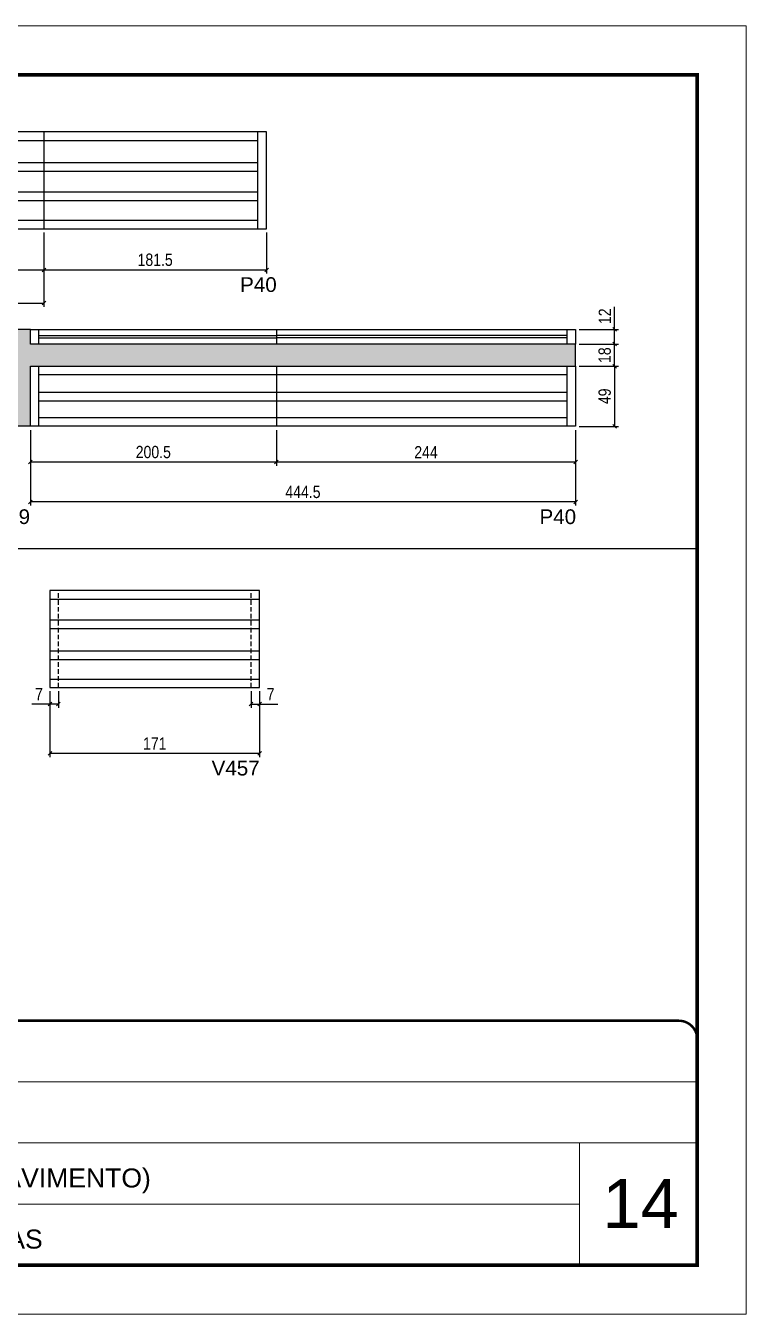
# Model space of a CAD drawing. Extents: x 3309 to 9563, y -2522 to 14608.
# Drawn here: x 5806 to 6393, y 10112 to 11162 of the extents above; entities that cross this region are included whole.
import ezdxf

# ---------------------------------------------------------------- set-up
doc = ezdxf.new("R2010")
doc.units = 0
for name, pattern in [('CONTINUO', [0]), ('DASHED', [0.75, 0.5, -0.25]), ('HIDDEN', [0.375, 0.25, -0.125])]:
    doc.linetypes.add(name, pattern=pattern)
for name, color, linetype in [('5', 5, 'Continuous'), ('COTA', 241, 'Continuous'), ('Painéis', 200, 'Continuous'), ('SARR_2.2x7', 40, 'Continuous'), ('SARR_EDITAR', 141, 'Continuous')]:
    doc.layers.add(name, color=color, linetype=linetype)
for name, color, linetype, lineweight in [('CARIMBO', 255, 'Continuous', 9), ('Folhas', 255, 'Continuous', 9), ('SARRAFO DE PRESSAO', 251, 'DASHED', 9)]:
    doc.layers.add(name, color=color, linetype=linetype, lineweight=lineweight)
doc.styles.add('ARIAL', font='arial.ttf')
doc.styles.add('COTA TECNICA', font='techl___.ttf', dxfattribs={"height": 10})
doc.styles.get("Standard").update_dxf_attribs({"font": 'arial.ttf'})
doc.dimstyles.new('PAINEL', dxfattribs={"dimtxt": 10, "dimasz": 3, "dimexe": 3, "dimexo": 3, "dimgap": 3, "dimtad": 1, "dimdec": 1, "dimzin": 12, "dimdsep": 46, "dimtxsty": 'COTA TECNICA', "dimblk1": 'OBLIQUE', "dimblk2": 'OBLIQUE', "dimsah": 1, "dimcen": 0.9, "dimclrd": 4, "dimclre": 4, "dimclrt": 240, "dimadec": 1, "dimazin": 3, "dimtfac": 1, "dimtdec": 1, "dimtmove": 0, "dimatfit": 3, "dimfxl": 1, "dimtolj": 1, "dimtzin": 12, "dimarcsym": 0})

# ---------------------------------------------------------------- blocks, each defined once
blk = doc.blocks.new('9999999999')
at = {"color": 30, "linetype": 'CONTINUO'}
for p, q in [((98564.6, 34379.6), (99584, 34379.6)), ((98564.6, 34329.8), (99488, 34329.8)), ((99584, 34329.8), (99488, 34329.8)), ((99488, 34329.8), (99488, 34230.2)), ((98564.6, 34280), (99488, 34280))]:
    blk.add_line(p, q, dxfattribs=at)
at = {"color": 30, "linetype": 'CONTINUO', "const_width": 2}
blk.add_lwpolyline([(99584, 34230.2), (99584, 34414.4, 0.414214), (99569, 34429.4), (98229, 34429.4, 0.414214), (98214, 34414.4), (98214, 34245.2, 0.414214), (98229, 34230.2), (99584, 34230.2)], format="xyb", dxfattribs=at)
at = {"layer": 'Folhas'}
blk.add_lwpolyline([(98139, 34190.2), (99624, 34190.2), (99624, 35240.2), (98139, 35240.2)], close=True, dxfattribs=at)
at = {"layer": 'Folhas', "color": 30, "const_width": 3}
blk.add_lwpolyline([(98214, 34230.2), (99584, 34230.2), (99584, 35200.2), (98214, 35200.2)], close=True, dxfattribs=at)
at = {"color": 7, "linetype": 'Continuous', "ltscale": 5, "style": 'ARIAL'}
for s, p in [('TIPO (7° AO 21° PAVIMENTO)', (98837.7, 34293.5)), ('LATERAIS DE VIGAS', (98837.7, 34243.7))]:
    blk.add_text(s, height=15.483, dxfattribs=at).set_placement(p)
blk = doc.blocks.new('_Oblique')
at = {"color": 0, "linetype": 'ByBlock', "lineweight": -2}
blk.add_line((-0.5, -0.5), (0.5, 0.5), dxfattribs=at)
blk = doc.blocks.new('*D1595')
at = {"layer": 'COTA', "color": 4, "lineweight": -2, "transparency": 16777216}
for p, q in [((5809.3, 10832.7), (5809.3, 10771.1)), ((6253.8, 10832.7), (6253.8, 10771.1)), ((6253.8, 10774.1), (5809.3, 10774.1))]:
    blk.add_line(p, q, dxfattribs=at)
at = {"layer": 'Defpoints', "color": 0, "transparency": 16777216}
for p in [(5809.3, 10835.7), (6253.8, 10835.7), (5809.3, 10774.1)]:
    blk.add_point(p, dxfattribs=at)
at = {"layer": 'COTA', "color": 4, "lineweight": -2, "transparency": 16777216, "xscale": 3, "yscale": 3, "zscale": 3, "rotation": 180}
blk.add_blockref('_Oblique', (5809.3, 10774.1), dxfattribs=at)
at = {"layer": 'COTA', "color": 4, "lineweight": -2, "transparency": 16777216, "xscale": 3, "yscale": 3, "zscale": 3}
blk.add_blockref('_Oblique', (6253.8, 10774.1), dxfattribs=at)
at = {"layer": 'COTA', "color": 240, "transparency": 16777216, "insert": (6031.5, 10782.2), "char_height": 10, "attachment_point": 5, "style": 'COTA TECNICA'}
blk.add_mtext('\\A1;444.5', dxfattribs=at)
blk = doc.blocks.new('*D1596')
at = {"layer": 'COTA', "color": 4, "lineweight": -2, "transparency": 16777216}
for p, q in [((6009.8, 10832.7), (6009.8, 10803.6)), ((6253.8, 10832.7), (6253.8, 10803.6)), ((6253.8, 10806.6), (6009.8, 10806.6))]:
    blk.add_line(p, q, dxfattribs=at)
at = {"layer": 'Defpoints', "color": 0, "transparency": 16777216}
for p in [(6009.8, 10835.7), (6253.8, 10835.7), (6009.8, 10806.6)]:
    blk.add_point(p, dxfattribs=at)
at = {"layer": 'COTA', "color": 4, "lineweight": -2, "transparency": 16777216, "xscale": 3, "yscale": 3, "zscale": 3, "rotation": 180}
blk.add_blockref('_Oblique', (6009.8, 10806.6), dxfattribs=at)
at = {"layer": 'COTA', "color": 4, "lineweight": -2, "transparency": 16777216, "xscale": 3, "yscale": 3, "zscale": 3}
blk.add_blockref('_Oblique', (6253.8, 10806.6), dxfattribs=at)
at = {"layer": 'COTA', "color": 240, "transparency": 16777216, "insert": (6131.8, 10814.6), "char_height": 10, "attachment_point": 5, "style": 'COTA TECNICA'}
blk.add_mtext('\\A1;244', dxfattribs=at)
blk = doc.blocks.new('*D1597')
at = {"layer": 'COTA', "color": 4, "lineweight": -2, "transparency": 16777216}
for p, q in [((5809.3, 10832.7), (5809.3, 10803.6)), ((6009.8, 10832.7), (6009.8, 10803.6)), ((6009.8, 10806.6), (5809.3, 10806.6))]:
    blk.add_line(p, q, dxfattribs=at)
at = {"layer": 'Defpoints', "color": 0, "transparency": 16777216}
for p in [(5809.3, 10835.7), (6009.8, 10835.7), (5809.3, 10806.6)]:
    blk.add_point(p, dxfattribs=at)
at = {"layer": 'COTA', "color": 4, "lineweight": -2, "transparency": 16777216, "xscale": 3, "yscale": 3, "zscale": 3, "rotation": 180}
blk.add_blockref('_Oblique', (5809.3, 10806.6), dxfattribs=at)
at = {"layer": 'COTA', "color": 4, "lineweight": -2, "transparency": 16777216, "xscale": 3, "yscale": 3, "zscale": 3}
blk.add_blockref('_Oblique', (6009.8, 10806.6), dxfattribs=at)
at = {"layer": 'COTA', "color": 240, "transparency": 16777216, "insert": (5909.5, 10814.7), "char_height": 10, "attachment_point": 5, "style": 'COTA TECNICA'}
blk.add_mtext('\\A1;200.5', dxfattribs=at)
blk = doc.blocks.new('*D1600')
at = {"layer": 'COTA', "color": 4, "lineweight": -2, "transparency": 16777216}
for p, q in [((6256.8, 10884.7), (6288.6, 10884.7)), ((6285.6, 10884.7), (6285.6, 10835.7)), ((6256.8, 10835.7), (6288.6, 10835.7))]:
    blk.add_line(p, q, dxfattribs=at)
at = {"layer": 'Defpoints', "color": 0, "transparency": 16777216}
for p in [(6253.8, 10884.7), (6253.8, 10835.7), (6285.6, 10835.7)]:
    blk.add_point(p, dxfattribs=at)
at = {"layer": 'COTA', "color": 4, "lineweight": -2, "transparency": 16777216, "xscale": 3, "yscale": 3, "zscale": 3}
for p, rotation in [((6285.6, 10884.7), 90), ((6285.6, 10835.7), 270)]:
    blk.add_blockref('_Oblique', p, dxfattribs=dict(at, rotation=rotation))
at = {"layer": 'COTA', "color": 240, "transparency": 16777216, "insert": (6277.5, 10860.2), "char_height": 10, "attachment_point": 5, "rotation": 90, "style": 'COTA TECNICA'}
blk.add_mtext('\\A1;49', dxfattribs=at)
blk = doc.blocks.new('*D1601')
at = {"layer": 'COTA', "color": 4, "lineweight": -2, "transparency": 16777216}
for p, q in [((6256.8, 10902.7), (6288.6, 10902.7)), ((6285.6, 10884.7), (6285.6, 10902.7)), ((6256.8, 10884.7), (6288.6, 10884.7))]:
    blk.add_line(p, q, dxfattribs=at)
at = {"layer": 'Defpoints', "color": 0, "transparency": 16777216}
for p in [(6253.8, 10902.7), (6285.6, 10902.7), (6253.8, 10884.7)]:
    blk.add_point(p, dxfattribs=at)
at = {"layer": 'COTA', "color": 4, "lineweight": -2, "transparency": 16777216, "xscale": 3, "yscale": 3, "zscale": 3}
for p, rotation in [((6285.6, 10902.7), 90), ((6285.6, 10884.7), 270)]:
    blk.add_blockref('_Oblique', p, dxfattribs=dict(at, rotation=rotation))
at = {"layer": 'COTA', "color": 240, "transparency": 16777216, "insert": (6277.5, 10893.7), "char_height": 10, "attachment_point": 5, "rotation": 90, "style": 'COTA TECNICA'}
blk.add_mtext('\\A1;18', dxfattribs=at)
blk = doc.blocks.new('*D1602')
at = {"layer": 'COTA', "color": 4, "lineweight": -2, "transparency": 16777216}
for p, q in [((6285.6, 10914.7), (6285.6, 10933.1)), ((6256.8, 10914.7), (6288.6, 10914.7)), ((6285.6, 10902.7), (6285.6, 10914.7)), ((6256.8, 10902.7), (6288.6, 10902.7))]:
    blk.add_line(p, q, dxfattribs=at)
at = {"layer": 'Defpoints', "color": 0, "transparency": 16777216}
for p in [(6253.8, 10914.7), (6285.6, 10914.7), (6253.8, 10902.7)]:
    blk.add_point(p, dxfattribs=at)
at = {"layer": 'COTA', "color": 4, "lineweight": -2, "transparency": 16777216, "xscale": 3, "yscale": 3, "zscale": 3}
for p, rotation in [((6285.6, 10914.7), 90), ((6285.6, 10902.7), 270)]:
    blk.add_blockref('_Oblique', p, dxfattribs=dict(at, rotation=rotation))
at = {"layer": 'COTA', "color": 240, "transparency": 16777216, "insert": (6277.6, 10925.4), "char_height": 10, "attachment_point": 5, "rotation": 90, "style": 'COTA TECNICA'}
blk.add_mtext('\\A1;12', dxfattribs=at)
blk = doc.blocks.new('*D1605')
at = {"layer": 'COTA', "color": 4, "lineweight": -2, "transparency": 16777216}
for p, q in [((5576.3, 10993.6), (5576.3, 10960.2)), ((5820.3, 10993.6), (5820.3, 10960.2)), ((5576.3, 10963.2), (5820.3, 10963.2))]:
    blk.add_line(p, q, dxfattribs=at)
at = {"layer": 'Defpoints', "color": 0, "transparency": 16777216}
for p in [(5576.3, 10996.6), (5820.3, 10996.6), (5820.3, 10963.2)]:
    blk.add_point(p, dxfattribs=at)
at = {"layer": 'COTA', "color": 4, "lineweight": -2, "transparency": 16777216, "xscale": 3, "yscale": 3, "zscale": 3, "rotation": 180}
blk.add_blockref('_Oblique', (5576.3, 10963.2), dxfattribs=at)
at = {"layer": 'COTA', "color": 4, "lineweight": -2, "transparency": 16777216, "xscale": 3, "yscale": 3, "zscale": 3}
blk.add_blockref('_Oblique', (5820.3, 10963.2), dxfattribs=at)
at = {"layer": 'COTA', "color": 240, "transparency": 16777216, "insert": (5698.3, 10971.3), "char_height": 10, "attachment_point": 5, "style": 'COTA TECNICA'}
blk.add_mtext('\\A1;244', dxfattribs=at)
blk = doc.blocks.new('*D1611')
at = {"layer": 'COTA', "color": 4, "lineweight": -2, "transparency": 16777216}
for p, q in [((5820.3, 10993.6), (5820.3, 10960.2)), ((6001.8, 10993.6), (6001.8, 10960.2)), ((5820.3, 10963.2), (6001.8, 10963.2))]:
    blk.add_line(p, q, dxfattribs=at)
at = {"layer": 'Defpoints', "color": 0, "transparency": 16777216}
for p in [(5820.3, 10996.6), (6001.8, 10996.6), (6001.8, 10963.2)]:
    blk.add_point(p, dxfattribs=at)
at = {"layer": 'COTA', "color": 4, "lineweight": -2, "transparency": 16777216, "xscale": 3, "yscale": 3, "zscale": 3, "rotation": 180}
blk.add_blockref('_Oblique', (5820.3, 10963.2), dxfattribs=at)
at = {"layer": 'COTA', "color": 4, "lineweight": -2, "transparency": 16777216, "xscale": 3, "yscale": 3, "zscale": 3}
blk.add_blockref('_Oblique', (6001.8, 10963.2), dxfattribs=at)
at = {"layer": 'COTA', "color": 240, "transparency": 16777216, "insert": (5911, 10971.4), "char_height": 10, "attachment_point": 5, "style": 'COTA TECNICA'}
blk.add_mtext('\\A1;181.5', dxfattribs=at)
blk = doc.blocks.new('*D1612')
at = {"layer": 'COTA', "color": 4, "lineweight": -2, "transparency": 16777216}
for p, q in [((5576.3, 10993.6), (5576.3, 10933.2)), ((5820.3, 10993.6), (5820.3, 10933.2)), ((5576.3, 10936.2), (5820.3, 10936.2))]:
    blk.add_line(p, q, dxfattribs=at)
at = {"layer": 'Defpoints', "color": 0, "transparency": 16777216}
for p in [(5576.3, 10996.6), (5820.3, 10996.6), (5820.3, 10936.2)]:
    blk.add_point(p, dxfattribs=at)
at = {"layer": 'COTA', "color": 4, "lineweight": -2, "transparency": 16777216, "xscale": 3, "yscale": 3, "zscale": 3, "rotation": 180}
blk.add_blockref('_Oblique', (5576.3, 10936.2), dxfattribs=at)
at = {"layer": 'COTA', "color": 4, "lineweight": -2, "transparency": 16777216, "xscale": 3, "yscale": 3, "zscale": 3}
blk.add_blockref('_Oblique', (5820.3, 10936.2), dxfattribs=at)
at = {"layer": 'COTA', "color": 240, "transparency": 16777216, "insert": (5698.3, 10945.4), "char_height": 10, "attachment_point": 5, "style": 'COTA TECNICA'}
blk.add_mtext('\\A1;(2x)', dxfattribs=at)
blk = doc.blocks.new('*D1625')
at = {"layer": 'COTA', "color": 4, "lineweight": -2, "transparency": 16777216}
for p, q in [((5825.2, 10619.8), (5825.2, 10566.2)), ((5996.2, 10619.8), (5996.2, 10566.2)), ((5996.2, 10569.2), (5825.2, 10569.2))]:
    blk.add_line(p, q, dxfattribs=at)
at = {"layer": 'Defpoints', "color": 0, "transparency": 16777216}
for p in [(5825.2, 10622.8), (5996.2, 10622.8), (5825.2, 10569.2)]:
    blk.add_point(p, dxfattribs=at)
at = {"layer": 'COTA', "color": 4, "lineweight": -2, "transparency": 16777216, "xscale": 3, "yscale": 3, "zscale": 3, "rotation": 180}
blk.add_blockref('_Oblique', (5825.2, 10569.2), dxfattribs=at)
at = {"layer": 'COTA', "color": 4, "lineweight": -2, "transparency": 16777216, "xscale": 3, "yscale": 3, "zscale": 3}
blk.add_blockref('_Oblique', (5996.2, 10569.2), dxfattribs=at)
at = {"layer": 'COTA', "color": 240, "transparency": 16777216, "insert": (5910.7, 10577.2), "char_height": 10, "attachment_point": 5, "style": 'COTA TECNICA'}
blk.add_mtext('\\A1;171', dxfattribs=at)
blk = doc.blocks.new('*D1626')
at = {"layer": 'COTA', "color": 4, "lineweight": -2, "transparency": 16777216}
for p, q in [((5989.2, 10619.8), (5989.2, 10606.4)), ((5996.2, 10619.8), (5996.2, 10606.4)), ((5989.2, 10609.4), (5996.2, 10609.4)), ((5996.2, 10609.4), (6010.9, 10609.4))]:
    blk.add_line(p, q, dxfattribs=at)
at = {"layer": 'Defpoints', "color": 0, "transparency": 16777216}
for p in [(5989.2, 10622.8), (5996.2, 10622.8), (5996.2, 10609.4)]:
    blk.add_point(p, dxfattribs=at)
at = {"layer": 'COTA', "color": 4, "lineweight": -2, "transparency": 16777216, "xscale": 3, "yscale": 3, "zscale": 3, "rotation": 180}
blk.add_blockref('_Oblique', (5989.2, 10609.4), dxfattribs=at)
at = {"layer": 'COTA', "color": 4, "lineweight": -2, "transparency": 16777216, "xscale": 3, "yscale": 3, "zscale": 3}
blk.add_blockref('_Oblique', (5996.2, 10609.4), dxfattribs=at)
at = {"layer": 'COTA', "color": 240, "transparency": 16777216, "insert": (6005.1, 10617.4), "char_height": 10, "attachment_point": 5, "style": 'COTA TECNICA'}
blk.add_mtext('\\A1;7', dxfattribs=at)
blk = doc.blocks.new('*D1619')
at = {"layer": 'COTA', "color": 4, "lineweight": -2, "transparency": 16777216}
for p, q in [((5825.2, 10619.8), (5825.2, 10606.4)), ((5832.2, 10619.8), (5832.2, 10606.4)), ((5825.2, 10609.4), (5810.5, 10609.4)), ((5832.2, 10609.4), (5825.2, 10609.4))]:
    blk.add_line(p, q, dxfattribs=at)
at = {"layer": 'Defpoints', "color": 0, "transparency": 16777216}
for p in [(5825.2, 10622.8), (5832.2, 10622.8), (5825.2, 10609.4)]:
    blk.add_point(p, dxfattribs=at)
at = {"layer": 'COTA', "color": 4, "lineweight": -2, "transparency": 16777216, "xscale": 3, "yscale": 3, "zscale": 3, "rotation": 180}
blk.add_blockref('_Oblique', (5825.2, 10609.4), dxfattribs=at)
at = {"layer": 'COTA', "color": 4, "lineweight": -2, "transparency": 16777216, "xscale": 3, "yscale": 3, "zscale": 3}
blk.add_blockref('_Oblique', (5832.2, 10609.4), dxfattribs=at)
at = {"layer": 'COTA', "color": 240, "transparency": 16777216, "insert": (5816.3, 10617.4), "char_height": 10, "attachment_point": 5, "style": 'COTA TECNICA'}
blk.add_mtext('\\A1;7', dxfattribs=at)

msp = doc.modelspace()

# ---------------------------------------------------------------- hatches: boundary and pattern name
at = {"layer": 'COTA'}
h = msp.add_hatch(dxfattribs=at)
h.set_pattern_fill('AR-CONC', color=256, scale=0.03)
h.set_pattern_definition([(50, (-1583.1513, -2451.004), (5.4655401, -0.4781726), [0.5715, -6.2865]), (355, (-1583.151, -2451.004), (-1.0573026, 5.7317054), [0.4572, -5.0292175]), (100.451445, (-1582.696, -2451.044), (4.4082374, 5.2535326), [0.4857003, -5.3427073]), (46.1842, (-1583.151, -2449.48), (8.1323712, -1.2612698), [0.85725, -9.42975]), (96.63556, (-1582.4736, -2449.585), (7.122124, 7.4227837), [0.7285507, -8.0140682]), (351.18415, (-1583.151, -2449.48), (7.122124, 7.4227837), [0.685799, -7.543792]), (21, (-1582.3893, -2449.861), (4.5484317, -3.067956), [0.5715, -6.2865]), (326, (-1582.389, -2449.861), (1.8540609, 5.525639), [0.4572, -5.0292]), (71.451445, (-1582.01, -2450.117), (6.4024926, 2.457683), [0.4857003, -5.3426981]), (37.5, (-1583.1513, -2451.0041), (0.0926581, 2.53665117), [0, -4.96824, 0, -5.1054, 0, -5.04825]), (7.5, (-1583.1513, -2451.0041), (2.00458988, 3.00541724), [0, -2.91084, 0, -4.85394, 0, -1.92405]), (327.5, (-1584.8505, -2451.0041), (4.06771786, -0.17186232), [0, -1.905, 0, -5.9436, 0, -7.8867]), (317.5, (-1585.6125, -2451.004), (4.44387544, 0.7627947), [0, -2.4765, 0, -3.94716, 0, -5.6007])])
h.paths.add_polyline_path([(5809.3, 10884.75), (6253.8, 10884.75), (6253.8, 10902.75), (5809.3, 10902.75), (5809.3, 10914.75), (5779.3, 10914.75), (5779.3, 10900.75), (5332.3, 10900.75), (5332.3, 10886.75), (5779.3, 10886.75), (5779.3, 10835.75), (5809.3, 10835.75)])

# ---------------------------------------------------------------- linework, layer by layer
for p, q in [((5809.3, 10914.75), (5779.3, 10914.75)), ((6253.8, 10884.75), (6253.8, 10902.75)), ((5809.3, 10835.75), (5779.3, 10835.75)), ((4982.87, 10736.04), (6352.87, 10736.04))]:
    msp.add_line(p, q, dxfattribs=at)
at = {"layer": 'Painéis', "linetype": 'ByBlock'}
for p, q in [((6001.8, 11075.62), (5332.3, 11075.62)), ((5820.3, 11075.62), (5820.3, 10996.62)), ((6001.8, 10996.62), (6001.8, 11075.62)), ((5332.3, 10996.62), (6001.8, 10996.62)), ((5809.3, 10902.75), (5809.3, 10914.75)), ((5809.3, 10914.75), (6253.8, 10914.75)), ((6009.8, 10914.75), (6009.8, 10902.75)), ((6253.8, 10914.75), (6253.8, 10902.75)), ((6253.8, 10902.75), (5809.3, 10902.75)), ((5809.3, 10835.75), (5809.3, 10884.75)), ((5809.3, 10884.75), (6253.8, 10884.75)), ((6009.8, 10884.75), (6009.8, 10835.75)), ((6253.8, 10884.75), (6253.8, 10835.75)), ((6253.8, 10835.75), (5809.3, 10835.75)), ((5996.2, 10701.8), (5825.2, 10701.8)), ((5825.2, 10701.8), (5825.2, 10622.8)), ((5996.2, 10622.8), (5996.2, 10701.8)), ((5825.2, 10622.8), (5996.2, 10622.8))]:
    msp.add_line(p, q, dxfattribs=at)
at = {"layer": 'SARR_2.2x7', "linetype": 'Continuous'}
for p, q in [((5576.3, 11068.62), (5820.3, 11068.62)), ((5820.3, 11068.62), (5994.8, 11068.62)), ((5994.8, 10996.62), (5994.8, 11075.62)), ((5576.3, 11050.77), (5820.3, 11050.77)), ((5820.3, 11050.77), (5994.8, 11050.77)), ((5576.3, 11043.77), (5820.3, 11043.77)), ((5820.3, 11043.77), (5994.8, 11043.77)), ((5576.3, 11026.77), (5820.3, 11026.77)), ((5820.3, 11026.77), (5994.8, 11026.77)), ((5576.3, 11019.77), (5820.3, 11019.77)), ((5820.3, 11019.77), (5994.8, 11019.77)), ((5576.3, 11003.62), (5820.3, 11003.62)), ((5820.3, 11003.62), (5994.8, 11003.62)), ((5816.3, 10902.75), (5816.3, 10914.75)), ((6246.8, 10902.75), (6246.8, 10914.75)), ((5816.3, 10835.75), (5816.3, 10884.75)), ((6246.8, 10835.75), (6246.8, 10884.75)), ((6009.8, 10877.75), (5816.3, 10877.75)), ((6246.8, 10877.75), (6009.8, 10877.75)), ((6009.8, 10863.19), (5816.3, 10863.19)), ((6246.8, 10863.19), (6009.8, 10863.19)), ((6009.8, 10856.19), (5816.3, 10856.19)), ((6246.8, 10856.19), (6009.8, 10856.19)), ((6009.8, 10842.75), (5816.3, 10842.75)), ((6246.8, 10842.75), (6009.8, 10842.75)), ((5825.2, 10694.8), (5996.2, 10694.8)), ((5825.2, 10678.06), (5996.2, 10678.06)), ((5825.2, 10671.06), (5996.2, 10671.06)), ((5825.2, 10652.79), (5996.2, 10652.79)), ((5825.2, 10645.79), (5996.2, 10645.79)), ((5825.2, 10629.8), (5996.2, 10629.8))]:
    msp.add_line(p, q, dxfattribs=at)
at = {"layer": 'SARR_2.2x7', "linetype": 'HIDDEN', "ltscale": 15}
for p, q in [((5832.2, 10622.8), (5832.2, 10701.8)), ((5989.2, 10622.8), (5989.2, 10701.8))]:
    msp.add_line(p, q, dxfattribs=at)
at = {"layer": 'SARR_EDITAR', "linetype": 'Continuous'}
for p, q in [((5816.3, 10909.75), (6009.8, 10909.75)), ((6246.8, 10909.75), (6009.8, 10909.75)), ((5816.3, 10907.75), (6009.8, 10907.75)), ((6246.8, 10907.75), (6009.8, 10907.75))]:
    msp.add_line(p, q, dxfattribs=at)

# ---------------------------------------------------------------- block references
at = {"layer": 'SARRAFO DE PRESSAO', "color": 6, "linetype": 'ByBlock'}
msp.add_blockref('9999999999', (-93231.11, -24078.07), dxfattribs=at)

# ---------------------------------------------------------------- texts
at = {"layer": '5', "linetype": 'Continuous'}
for s, rotation, p in [('P40', 0.00004, (5980.28, 10945.21)), ('P39', 0.00004, (5779.2, 10756.07)), ('P40', 0.00004, (6224.35, 10756.07)), ('V457', 359.99996, (5957.04, 10551.16))]:
    msp.add_text(s, height=12, rotation=rotation, dxfattribs=at).set_placement(p)
at = {"layer": 'CARIMBO', "style": 'ARIAL'}
msp.add_text('14', height=40, dxfattribs=at).set_placement((6275.73, 10182.28))

# ---------------------------------------------------------------- dimensions: what is measured, and where the dimension line sits
at = {"layer": 'COTA'}
dim = msp.add_linear_dim(base=(5820.3, 10963.22), p1=(5576.3, 10996.62), p2=(5820.3, 10996.62), dimstyle='PAINEL', override={"dimtmove": 1}, dxfattribs=at)
dim.commit()
dim.dimension.update_dxf_attribs({"geometry": '*D1605', "text_midpoint": (5698.3, 10971.3)})
dim = msp.add_linear_dim(base=(5820.3, 10936.19), p1=(5576.3, 10996.62), p2=(5820.3, 10996.62), text='(2x)', dimstyle='PAINEL', dxfattribs=at)
dim.commit()
dim.dimension.update_dxf_attribs({"geometry": '*D1612', "text_midpoint": (5698.3, 10945.41)})
for base, p1, p2, picture, middle in [((6001.8, 10963.22), (5820.3, 10996.62), (6001.8, 10996.62), '*D1611', (5911.05, 10971.35)), ((5809.3, 10774.08), (6253.8, 10835.75), (5809.3, 10835.75), '*D1595', (6031.55, 10782.19)), ((5996.2, 10609.38), (5989.2, 10622.8), (5996.2, 10622.8), '*D1626', (6005.06, 10617.45))]:
    dim = msp.add_linear_dim(base=base, p1=p1, p2=p2, dimstyle='PAINEL', dxfattribs=at)
    dim.commit()
    dim.dimension.update_dxf_attribs({"geometry": picture, "text_midpoint": middle})
for base, p1, p2, angle, picture, middle in [((6285.63, 10914.75), (6253.8, 10902.75), (6253.8, 10914.75), 90, '*D1602', (6277.57, 10925.4)), ((6285.63, 10902.75), (6253.8, 10884.75), (6253.8, 10902.75), 90, '*D1601', (6277.53, 10893.75)), ((6285.63, 10835.75), (6253.8, 10884.75), (6253.8, 10835.75), 90, '*D1600', (6277.52, 10860.25)), ((6009.8, 10806.57), (6253.8, 10835.75), (6009.8, 10835.75), 180, '*D1596', (6131.8, 10814.64)), ((5825.2, 10609.38), (5832.2, 10622.8), (5825.2, 10622.8), 180, '*D1619', (5816.33, 10617.45)), ((5825.2, 10569.17), (5996.2, 10622.8), (5825.2, 10622.8), 180, '*D1625', (5910.7, 10577.25))]:
    dim = msp.add_linear_dim(base=base, p1=p1, p2=p2, angle=angle, dimstyle='PAINEL', dxfattribs=at)
    dim.commit()
    dim.dimension.update_dxf_attribs({"geometry": picture, "text_midpoint": middle})
dim = msp.add_linear_dim(base=(5809.3, 10806.57), p1=(6009.8, 10835.75), p2=(5809.3, 10835.75), angle=180, dimstyle='PAINEL', override={"dimtmove": 1}, dxfattribs=at)
dim.commit()
dim.dimension.update_dxf_attribs({"geometry": '*D1597', "text_midpoint": (5909.55, 10814.68)})

doc.saveas('drawing.dxf')
